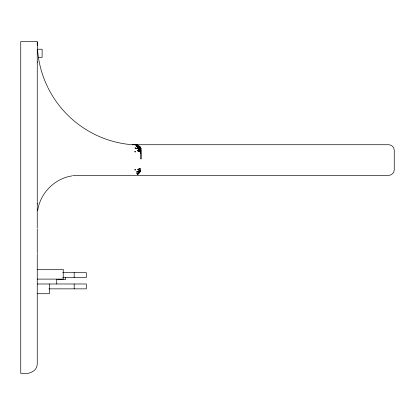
<?xml version="1.0" encoding="UTF-8"?>
<svg xmlns="http://www.w3.org/2000/svg" width="415" height="415" viewBox="0 0 415 415"><rect width="100%" height="100%" fill="white"/><g stroke="black" fill="none" stroke-linecap="round" stroke-linejoin="round"><path stroke-width="0.62" d="M136.644 172.038L139.616 170.477L140.296 169.325L139.046 170.985L136.644 172.038C137.879 172.235 141.442 168.609 139.046 170.881M138.356 169.258L137.541 169.585L140.301 168.282L138.356 169.398L140.042 168.599M140.114 151.812L138.755 150.987L137.344 150.64L139.782 151.459L140.322 152.015L139.326 151.21L137.339 150.79M140.12 150.546L138.133 148.715L134.891 147.865L138.786 149.078L140.322 151.003C139.606 149.099 137.49 148.311 135.752 148.197M140.125 149.576L138.812 147.641L136.649 146.443L139.362 148.212L140.322 150.24L138.812 147.641L136.649 146.537M140.13 149.006L139.367 147.481L137.464 145.8L139.367 147.507L140.322 149.81L139.367 147.481L137.464 145.836M37.708 210.504C40.188 193.136 54.656 178.481 72.018 175.898M37.251 203.915L37.251 203.547M140.062 171.499L140.322 170.57L139.072 173.164L137.562 174.399C142.158 169.315 139.99 172.313 137.562 174.362L138.371 173.844M140.042 170.923L140.301 170.114L139.051 172.365L136.649 173.802C140.934 170.866 141.287 170.093 137.541 173.356M141.017 148.663L140.068 148.705L140.389 150.588L140.389 158.857L141.297 158.857L141.297 150.412L140.976 148.549L140.13 148.892L139.673 147.828L140.062 146.894C138.216 144.306 134.901 144.788 132.209 144.726A103.138 103.138 0 0 1 48.047 87.85M135.964 144.742L135 144.908A5.686 5.686 0 0 1 139.673 147.828L139.808 148.082L140.062 146.894M140.659 147.833L139.673 147.828L140.187 147.071M37.251 62.406L37.251 61.892M139.673 147.828L140.612 147.724L140.976 148.549M37.251 41.588L20.75 41.588L20.75 373.412C27.717 374.636 37.366 372.146 37.251 363.519L37.251 254.099M37.858 49.224L42.123 49.224L42.123 57.343L38.471 57.343M132.209 144.726L388.565 144.726C391.604 144.674 394.302 147.372 394.25 150.412L394.25 169.673C394.302 172.713 391.604 175.41 388.565 175.358L72.739 175.358M37.251 269.366L63.241 269.366L63.241 279.108L37.251 279.108M62.681 272.613L86.304 272.613L86.304 277.485L62.681 277.485M57.555 279.435L65.674 279.435L65.674 277.485M37.251 283.985L86.304 283.985L86.304 288.856L48.887 288.856M37.251 293.727L49.432 293.727L49.432 283.985M135.539 144.726L137.458 145.053M140.125 146.977L140.612 147.724M74.176 272.613L74.176 277.485M74.176 283.985L74.176 288.856M56.741 279.259L56.741 283.985M37.251 45.567L37.251 41.915A103.138 103.138 0 0 0 47.772 87.29M37.251 49.691L37.251 228.063M37.251 228.997L37.251 253.383M140.317 152.606L140.317 153.156L140.317 152.606M139.373 147.341L139.129 147.045L139.373 147.351M134.756 151.724L135.632 151.859L134.756 151.724M135.689 169.808L134.704 169.927L135.689 169.808"/></g></svg>
